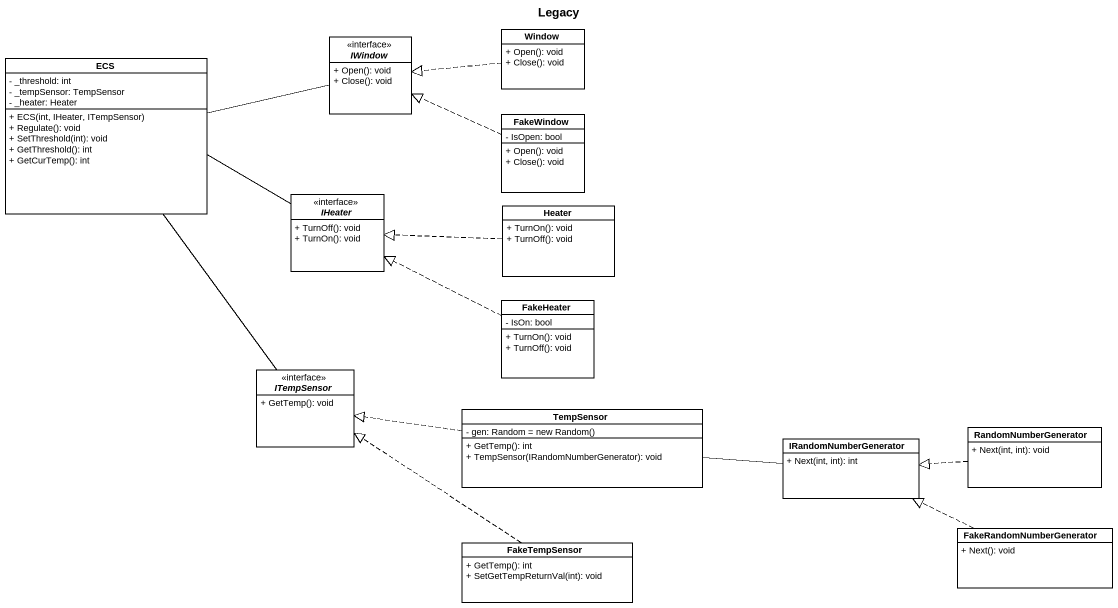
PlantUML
@startuml
title Legacy
hide circle
hide empty members
skinparam classAttributeIconSize 0
class Window {
  + Open(): void
  + Close(): void
}
class ECS {
  - _threshold: int
  - _tempSensor: TempSensor
  - _heater: Heater
  + ECS(int, IHeater, ITempSensor)
  + Regulate(): void
  + SetThreshold(int): void
  + GetThreshold(): int
  + GetCurTemp(): int
}
interface IWindow {
  + Open(): void
  + Close(): void
}
class FakeWindow {
  - IsOpen: bool
  + Open(): void
  + Close(): void
}
interface IHeater {
  + TurnOff(): void
  + TurnOn(): void
}
class Heater {
  + TurnOn(): void
  + TurnOff(): void
}
class FakeHeater {
  - IsOn: bool
  + TurnOn(): void
  + TurnOff(): void
}
interface ITempSensor {
  + GetTemp(): void
}
class TempSensor {
  {field} - gen: Random = new Random()
  + GetTemp(): int
  + TempSensor(IRandomNumberGenerator): void
}
class IRandomNumberGenerator {
  + Next(int, int): int
}
class RandomNumberGenerator {
  + Next(int, int): void
}
class FakeRandomNumberGenerator {
  + Next(): void
}
class FakeTempSensor {
  + GetTemp(): int
  + SetGetTempReturnVal(int): void
}
Window .left.|> IWindow
IWindow -left- ECS
FakeWindow .left.|> IWindow
IHeater -left- ECS
Heater .left.|> IHeater
FakeHeater .left.|> IHeater
ITempSensor -up- ECS
TempSensor .left.|> ITempSensor
IRandomNumberGenerator -left- TempSensor
RandomNumberGenerator .left.|> IRandomNumberGenerator
FakeRandomNumberGenerator .left.|> IRandomNumberGenerator
FakeTempSensor .up.|> ITempSensor
@enduml
